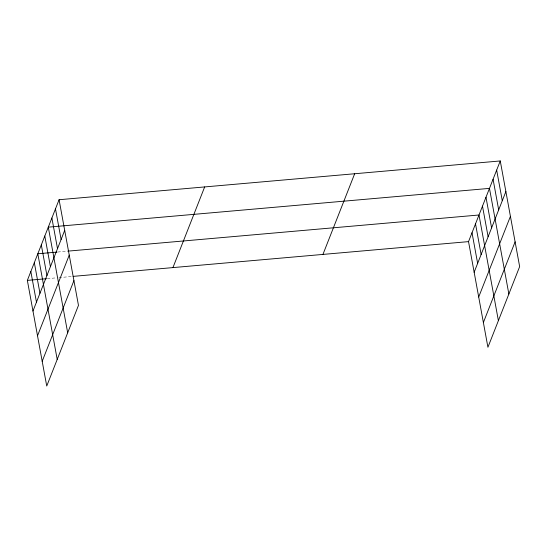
<?xml version="1.0" encoding="UTF-8"?>
<svg xmlns="http://www.w3.org/2000/svg" width="547" height="547" viewBox="0 0 547 547"><rect width="100%" height="100%" fill="white"/><g stroke="black" fill="none" stroke-linecap="round" stroke-linejoin="round"><path stroke-width="0.41" stroke-dasharray="2.73 2.05" d="M57.784 252.017L66.939 251.21M47.316 278.635L56.471 277.835M58.967 277.616L71.445 276.515"/><path stroke-width="0.82" d="M59.076 199.723L78.467 305.376L46.741 386.045L27.35 280.392L59.076 199.723L500.259 160.955L519.65 266.608L487.924 347.277L468.533 241.624L500.259 160.955M32.97 311.024L64.703 230.355M37.517 335.783L69.243 255.114M42.201 361.293L73.927 280.618M172.941 267.599L204.667 186.93M322.942 254.417L354.668 173.748M474.153 272.256L505.879 191.587M478.7 297.014L510.426 216.345M483.377 322.518L515.103 241.849M56.956 252.092L37.818 253.774L57.209 359.427M67.773 251.141L479.001 214.998L498.392 320.658M27.35 280.392L46.481 278.71M73.107 276.372L468.533 241.624M496.662 170.096L502.283 200.728M493.066 179.238L498.686 209.87M508.86 294.033L489.469 188.38L48.293 227.149L67.684 332.808M485.982 197.255L491.603 227.887M482.488 206.13L488.115 236.762M475.514 223.873L481.134 254.512M472.02 232.748L477.64 263.38M55.479 208.865L61.107 239.497M51.883 218.007L57.51 248.639M44.799 236.024L50.42 266.656M41.312 244.899L46.933 275.531M34.331 262.642L39.952 293.281M30.837 271.517L36.464 302.156"/></g></svg>
